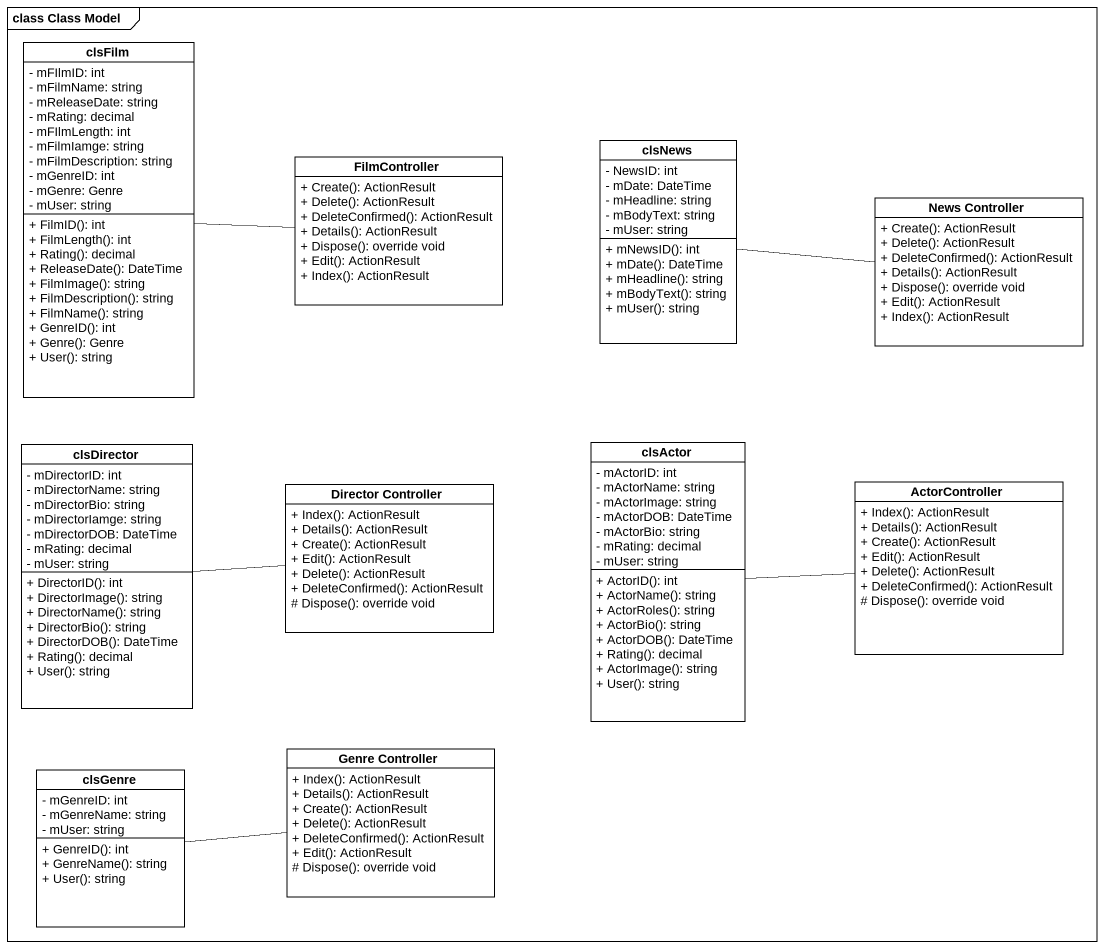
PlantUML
@startuml
mainframe class Class Model
hide circle
hide empty members
skinparam classAttributeIconSize 0
class clsFilm {
  - mFIlmID: int
  - mFilmName: string
  - mReleaseDate: string
  - mRating: decimal
  - mFIlmLength: int
  - mFilmIamge: string
  - mFilmDescription: string
  - mGenreID: int
  - mGenre: Genre
  - mUser: string
  + FilmID(): int
  + FilmLength(): int
  + Rating(): decimal
  + ReleaseDate(): DateTime
  + FilmImage(): string
  + FilmDescription(): string
  + FilmName(): string
  + GenreID(): int
  + Genre(): Genre
  + User(): string
}
class clsNews {
  - NewsID: int
  - mDate: DateTime
  - mHeadline: string
  - mBodyText: string
  - mUser: string
  + mNewsID(): int
  + mDate(): DateTime
  + mHeadline(): string
  + mBodyText(): string
  + mUser(): string
}
class FilmController {
  + Create(): ActionResult
  + Delete(): ActionResult
  + DeleteConfirmed(): ActionResult
  + Details(): ActionResult
  + Dispose(): override void
  + Edit(): ActionResult
  + Index(): ActionResult
}
class "News Controller" as News_Controller {
  + Create(): ActionResult
  + Delete(): ActionResult
  + DeleteConfirmed(): ActionResult
  + Details(): ActionResult
  + Dispose(): override void
  + Edit(): ActionResult
  + Index(): ActionResult
}
class clsDirector {
  - mDirectorID: int
  - mDirectorName: string
  - mDirectorBio: string
  - mDirectorIamge: string
  - mDirectorDOB: DateTime
  - mRating: decimal
  - mUser: string
  + DirectorID(): int
  + DirectorImage(): string
  + DirectorName(): string
  + DirectorBio(): string
  + DirectorDOB(): DateTime
  + Rating(): decimal
  + User(): string
}
class clsActor {
  - mActorID: int
  - mActorName: string
  - mActorImage: string
  - mActorDOB: DateTime
  - mActorBio: string
  - mRating: decimal
  - mUser: string
  + ActorID(): int
  + ActorName(): string
  + ActorRoles(): string
  + ActorBio(): string
  + ActorDOB(): DateTime
  + Rating(): decimal
  + ActorImage(): string
  + User(): string
}
class "Director Controller" as Director_Controller {
  + Index(): ActionResult
  + Details(): ActionResult
  + Create(): ActionResult
  + Edit(): ActionResult
  + Delete(): ActionResult
  + DeleteConfirmed(): ActionResult
  # Dispose(): override void
}
class ActorController {
  + Index(): ActionResult
  + Details(): ActionResult
  + Create(): ActionResult
  + Edit(): ActionResult
  + Delete(): ActionResult
  + DeleteConfirmed(): ActionResult
  # Dispose(): override void
}
class clsGenre {
  - mGenreID: int
  - mGenreName: string
  - mUser: string
  + GenreID(): int
  + GenreName(): string
  + User(): string
}
class "Genre Controller" as Genre_Controller {
  + Index(): ActionResult
  + Details(): ActionResult
  + Create(): ActionResult
  + Delete(): ActionResult
  + DeleteConfirmed(): ActionResult
  + Edit(): ActionResult
  # Dispose(): override void
}
clsFilm -right- FilmController
clsNews -right- News_Controller
clsDirector -right- Director_Controller
clsActor -right- ActorController
clsGenre -right- Genre_Controller
@enduml
